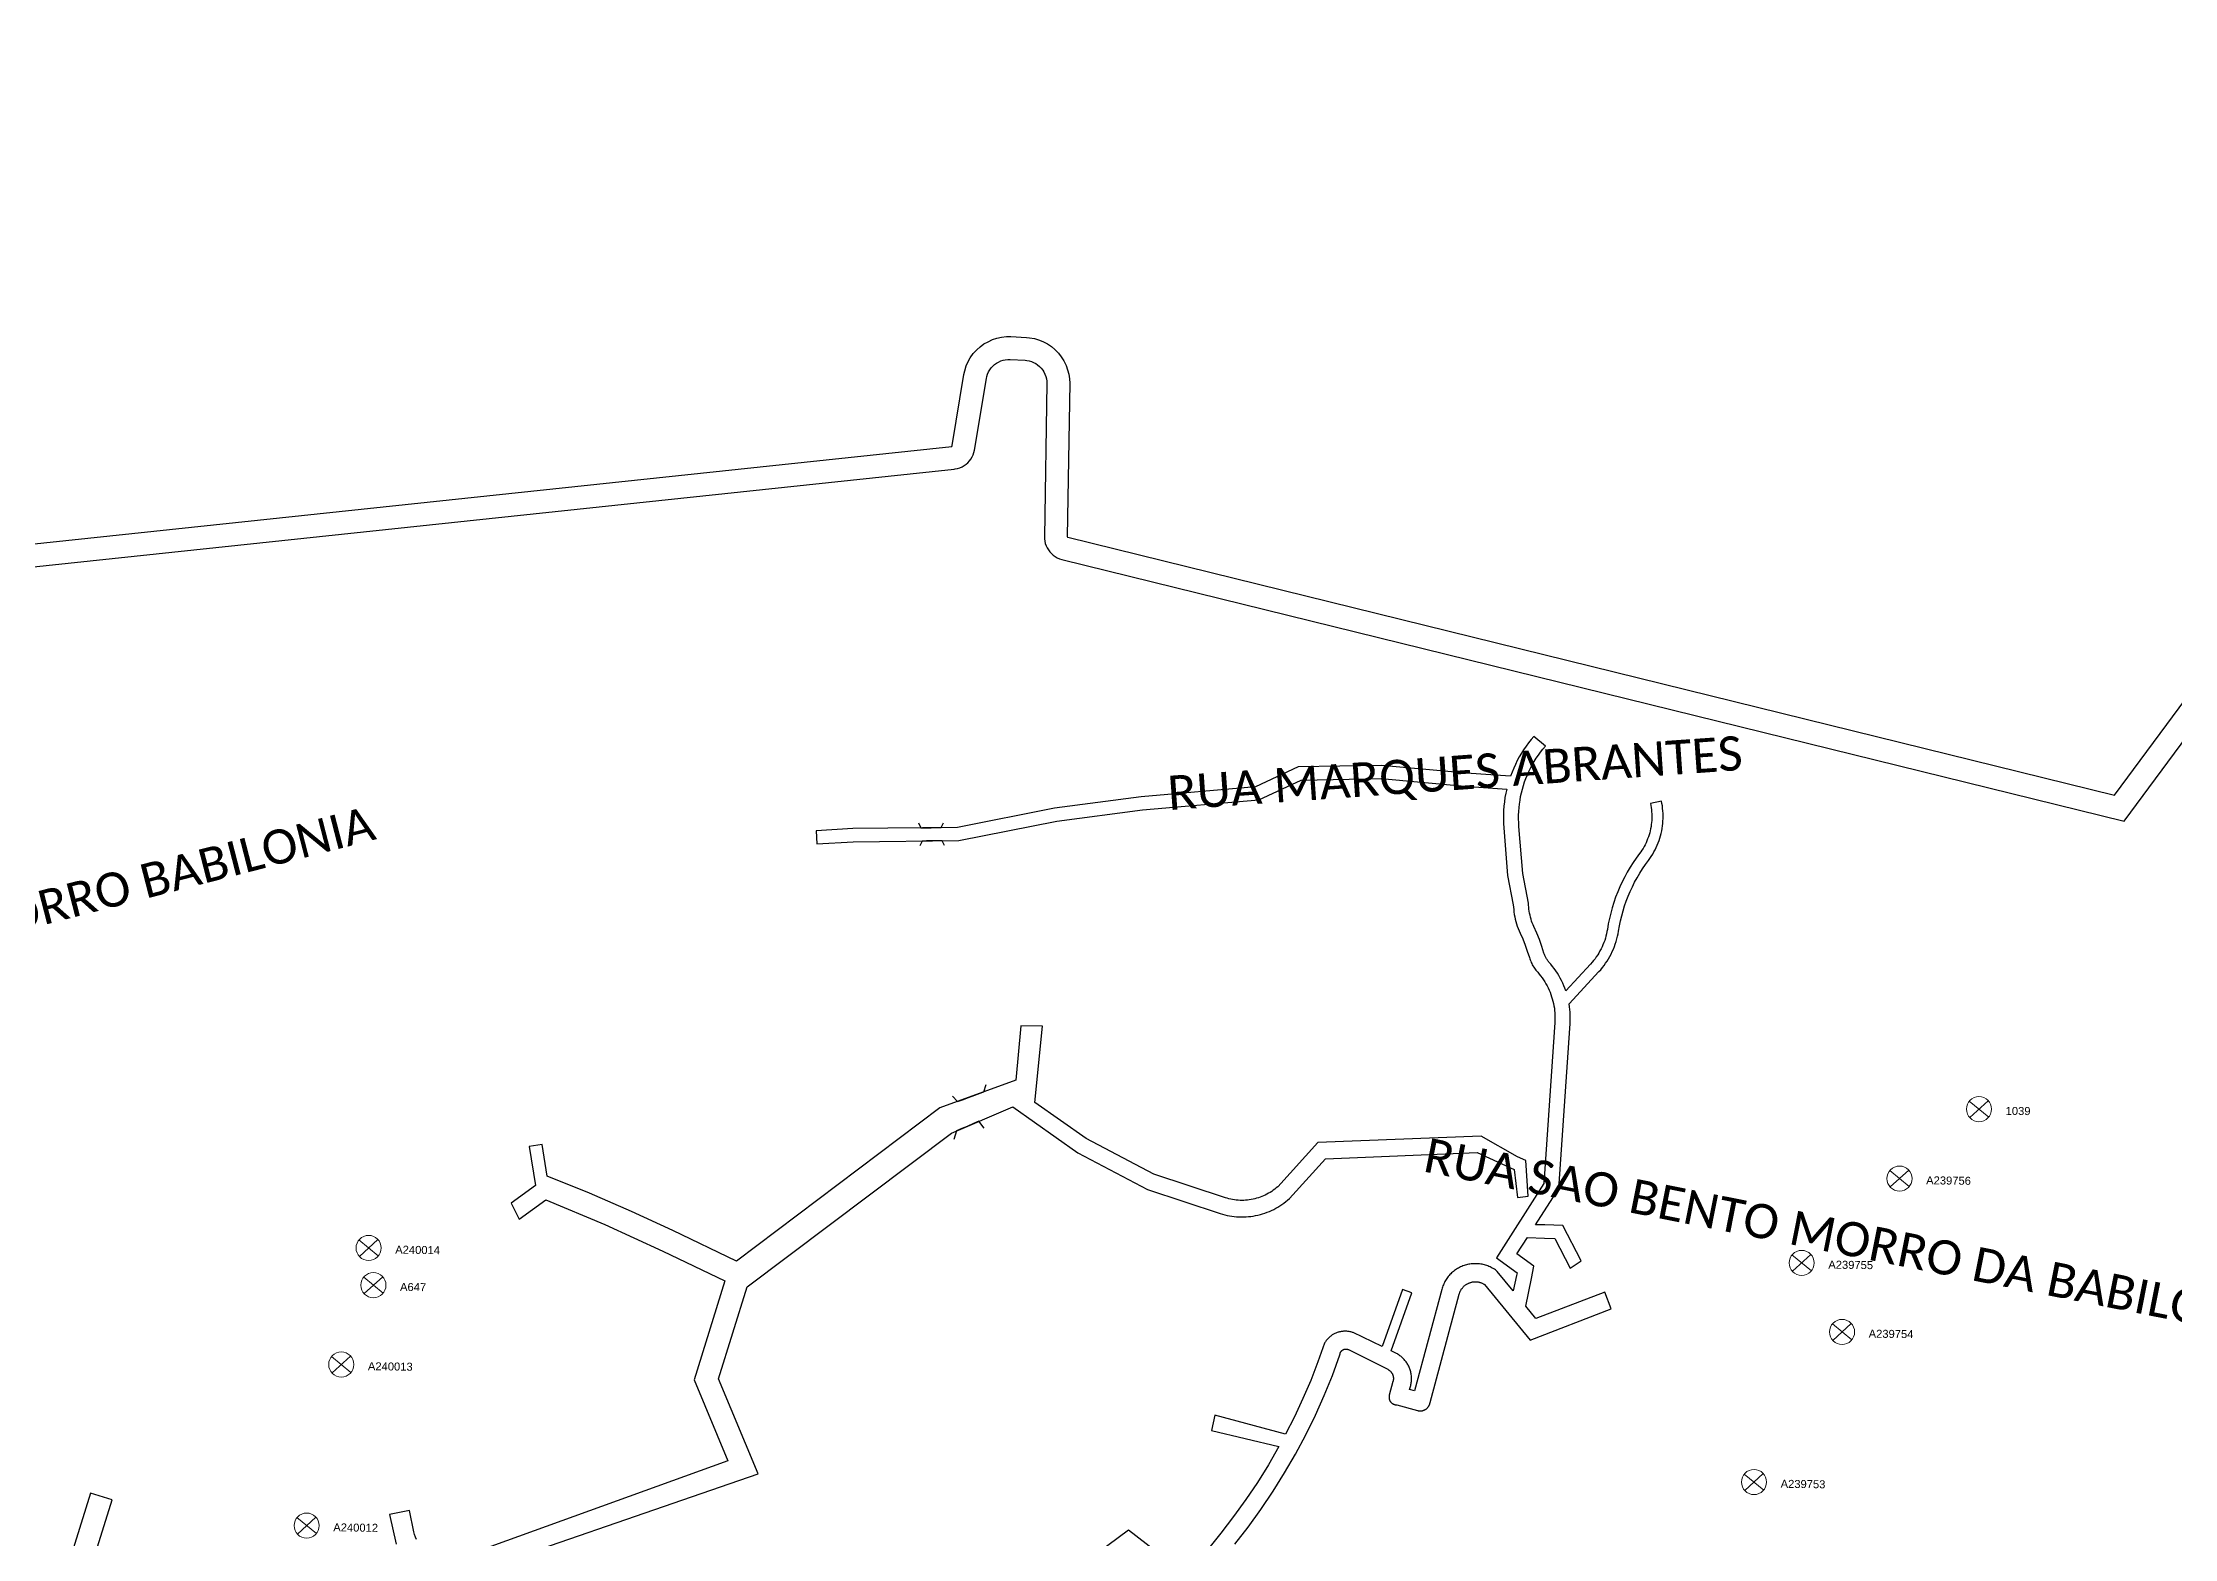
# Model space of a CAD drawing. Header units: millimetres. Extents: x 676447 to 689606, y 7455628 to 7463967.
# Drawn here: x 687557.6 to 687744.1, y 7459813.6 to 7459944.5 of the extents above; entities that cross this region are included whole.
import ezdxf

# ---------------------------------------------------------------- set-up
doc = ezdxf.new("R2010")
doc.units = ezdxf.units.MM
doc.header["$LTSCALE"] = 0.1
doc.header["$MEASUREMENT"] = 0
doc.linetypes.add('PHANTOM2', pattern=[1.25, 0.625, -0.125, 0.125, -0.125, 0.125, -0.125])
doc.layers.add('10.4-Postes', color=1, linetype='Continuous', lineweight=0)
for name, color, linetype in [('LEGENDAS_INFRAESTRUTURAS', 7, 'Continuous'), ('MUB_MEIOFIO', 7, 'Continuous'), ('MUB_OBRA_ARTE', 7, 'Continuous'), ('MUB_QUADRAS', 7, 'Continuous'), ('MUB_SEGMENTO', 7, 'Continuous'), ('NOS_DE_INFRAESTRUTURA', 7, 'Continuous')]:
    doc.layers.add(name, color=color, linetype=linetype)
doc.styles.add('Legend', font='calibri.ttf')
doc.styles.get("Standard").update_dxf_attribs({"font": 'arial.ttf'})

# ---------------------------------------------------------------- blocks, each defined once
blk = doc.blocks.new('PTPT')
at = {"layer": '10.4-Postes', "color": 1, "linetype": 'PHANTOM2'}
for points in [[(-0.0000079, 0.0000104), (0.0000075, -0.000002)], [(0.000007, 0.0000109), (-0.0000074, -0.0000025)]]:
    blk.add_lwpolyline(points, dxfattribs=at)
at = {"layer": '10.4-Postes', "color": 1}
blk.add_circle((-0.0000002, 0.0000042), 0.00000987, dxfattribs=at)

msp = doc.modelspace()

# ---------------------------------------------------------------- linework, layer by layer
at = {"layer": 'MUB_MEIOFIO', "linetype": 'Continuous'}
msp.add_lwpolyline([(687537.64, 7459898.58), (687637.14, 7459909.14), (687637.15, 7459909.14), (687637.17, 7459909.21), (687638.21, 7459915.44), (687638.28, 7459915.76), (687638.4, 7459916.18), (687638.59, 7459916.57), (687638.77, 7459916.9), (687639.03, 7459917.27), (687639.33, 7459917.59), (687639.62, 7459917.84), (687639.96, 7459918.1), (687640.32, 7459918.3), (687640.71, 7459918.48), (687641.1, 7459918.6), (687641.49, 7459918.7), (687641.94, 7459918.74), (687642.3, 7459918.74), (687643.68, 7459918.67), (687643.96, 7459918.65), (687644.38, 7459918.57), (687644.74, 7459918.46), (687645.11, 7459918.32), (687645.53, 7459918.1), (687645.87, 7459917.87), (687646.16, 7459917.63), (687646.48, 7459917.31), (687646.73, 7459916.97), (687646.96, 7459916.63), (687647.15, 7459916.22), (687647.28, 7459915.84), (687647.38, 7459915.45), (687647.44, 7459915.04), (687647.46, 7459914.67), (687647.25, 7459901.26), (687647.25, 7459901.25), (687647.26, 7459901.2), (687647.3, 7459901.18), (687738.87, 7459878.61), (687787.62, 7459944.47)], dxfattribs=at)
at = {"layer": 'MUB_OBRA_ARTE', "linetype": 'Continuous'}
for points in [[(687634.24, 7459876.2), (687634.45, 7459875.75), (687634.94, 7459875.76), (687635.34, 7459875.76), (687635.9, 7459875.77), (687636.23, 7459875.77), (687636.42, 7459876.18)], [(687636.52, 7459874.2), (687636.31, 7459874.62), (687635.94, 7459874.62), (687635.56, 7459874.63), (687635.23, 7459874.61), (687634.93, 7459874.61), (687634.57, 7459874.6), (687634.34, 7459874.18)], [(687637.22, 7459852.27), (687637.64, 7459851.8), (687638.08, 7459851.96), (687638.62, 7459852.14), (687639.15, 7459852.35), (687639.62, 7459852.52), (687639.95, 7459852.64), (687640.16, 7459853.3)], [(687639.98, 7459849.47), (687639.51, 7459850.07), (687639.04, 7459849.87), (687638.48, 7459849.61), (687638.02, 7459849.43), (687637.55, 7459849.23), (687637.33, 7459848.49)]]:
    msp.add_lwpolyline(points, dxfattribs=at)
at = {"layer": 'MUB_QUADRAS', "linetype": 'Continuous'}
for points in [[(687537.85, 7459896.59), (687637.37, 7459907.15), (687637.45, 7459907.16), (687637.66, 7459907.2), (687637.86, 7459907.26), (687638.05, 7459907.34), (687638.23, 7459907.45), (687638.4, 7459907.57), (687638.56, 7459907.71), (687638.7, 7459907.86), (687638.82, 7459908.03), (687638.93, 7459908.21), (687639.02, 7459908.4), (687639.08, 7459908.6), (687639.13, 7459908.8), (687640.18, 7459915.07), (687640.22, 7459915.26), (687640.28, 7459915.46), (687640.37, 7459915.65), (687640.47, 7459915.83), (687640.59, 7459916), (687640.73, 7459916.15), (687640.89, 7459916.29), (687641.06, 7459916.42), (687641.24, 7459916.52), (687641.43, 7459916.61), (687641.63, 7459916.67), (687641.83, 7459916.72), (687642.04, 7459916.74), (687642.25, 7459916.74), (687643.56, 7459916.67), (687643.7, 7459916.66), (687643.91, 7459916.62), (687644.11, 7459916.56), (687644.3, 7459916.49), (687644.49, 7459916.39), (687644.66, 7459916.27), (687644.82, 7459916.14), (687644.97, 7459915.99), (687645.1, 7459915.82), (687645.21, 7459915.65), (687645.3, 7459915.46), (687645.37, 7459915.26), (687645.42, 7459915.06), (687645.45, 7459914.85), (687645.46, 7459914.64), (687645.25, 7459901.22), (687645.26, 7459901.05), (687645.29, 7459900.84), (687645.33, 7459900.63), (687645.4, 7459900.44), (687645.49, 7459900.25), (687645.6, 7459900.07), (687645.73, 7459899.9), (687645.87, 7459899.75), (687646.03, 7459899.61), (687646.2, 7459899.49), (687646.38, 7459899.39), (687646.58, 7459899.31), (687646.78, 7459899.25), (687739.69, 7459876.35), (687789.22, 7459943.27)], [(687661.92, 7459813.06), (687663.08, 7459814.56), (687664.19, 7459816.11), (687665.26, 7459817.69), (687666.26, 7459819.3), (687667.21, 7459820.95), (687668.11, 7459822.63), (687668.95, 7459824.34), (687669.72, 7459826.07), (687670.44, 7459827.83), (687671.1, 7459829.62), (687671.1, 7459829.64), (687671.1, 7459829.66), (687671.11, 7459829.67), (687671.11, 7459829.69), (687671.11, 7459829.71), (687671.11, 7459829.73), (687671.12, 7459829.74), (687671.12, 7459829.76), (687671.13, 7459829.78), (687671.13, 7459829.8), (687671.14, 7459829.81), (687671.15, 7459829.83), (687671.16, 7459829.85), (687671.16, 7459829.86), (687671.17, 7459829.88), (687671.18, 7459829.9), (687671.19, 7459829.91), (687671.2, 7459829.93), (687671.21, 7459829.94), (687671.22, 7459829.95), (687671.24, 7459829.97), (687671.25, 7459829.98), (687671.26, 7459829.99), (687671.28, 7459830.01), (687671.29, 7459830.02), (687671.3, 7459830.03), (687671.32, 7459830.04), (687671.33, 7459830.05), (687671.35, 7459830.06), (687671.36, 7459830.07), (687671.38, 7459830.08), (687671.4, 7459830.09), (687671.41, 7459830.1), (687671.43, 7459830.1), (687671.45, 7459830.11), (687671.46, 7459830.12), (687671.48, 7459830.12), (687671.5, 7459830.13), (687671.52, 7459830.13), (687671.53, 7459830.13), (687671.55, 7459830.14), (687671.57, 7459830.14), (687671.59, 7459830.14), (687671.61, 7459830.14), (687671.62, 7459830.14), (687671.64, 7459830.14), (687671.66, 7459830.14), (687671.68, 7459830.14), (687671.7, 7459830.14), (687671.72, 7459830.13), (687671.73, 7459830.13), (687671.75, 7459830.13), (687671.77, 7459830.12), (687671.79, 7459830.12), (687671.8, 7459830.11), (687671.82, 7459830.1), (687671.84, 7459830.1), (687675.28, 7459828.37), (687675.31, 7459828.35), (687675.33, 7459828.34), (687675.36, 7459828.32), (687675.39, 7459828.3), (687675.41, 7459828.29), (687675.44, 7459828.27), (687675.46, 7459828.25), (687675.48, 7459828.23), (687675.51, 7459828.21), (687675.53, 7459828.19), (687675.55, 7459828.16), (687675.57, 7459828.14), (687675.59, 7459828.12), (687675.61, 7459828.09), (687675.62, 7459828.07), (687675.64, 7459828.04), (687675.66, 7459828.01), (687675.67, 7459827.99), (687675.69, 7459827.96), (687675.7, 7459827.93), (687675.71, 7459827.9), (687675.72, 7459827.88), (687675.73, 7459827.85), (687675.74, 7459827.82), (687675.75, 7459827.79), (687675.76, 7459827.76), (687675.77, 7459827.73), (687675.77, 7459827.7), (687675.77, 7459827.67), (687675.78, 7459827.64), (687675.78, 7459827.6), (687675.78, 7459827.57), (687675.78, 7459827.54), (687675.78, 7459827.51), (687675.78, 7459827.48), (687675.77, 7459827.45), (687675.77, 7459827.42), (687675.76, 7459827.39), (687675.76, 7459827.36), (687675.75, 7459827.33), (687675.74, 7459827.3), (687675.42, 7459826.1), (687675.41, 7459826.07), (687675.41, 7459826.05), (687675.4, 7459826.03), (687675.4, 7459826.01), (687675.4, 7459825.98), (687675.4, 7459825.96), (687675.4, 7459825.94), (687675.4, 7459825.91), (687675.4, 7459825.89), (687675.4, 7459825.87), (687675.4, 7459825.84), (687675.4, 7459825.82), (687675.41, 7459825.8), (687675.41, 7459825.78), (687675.42, 7459825.75), (687675.42, 7459825.73), (687675.43, 7459825.71), (687675.44, 7459825.69), (687675.45, 7459825.67), (687675.46, 7459825.65), (687675.47, 7459825.62), (687675.48, 7459825.6), (687675.49, 7459825.58), (687675.5, 7459825.56), (687675.51, 7459825.55), (687675.53, 7459825.53), (687675.54, 7459825.51), (687675.56, 7459825.49), (687675.57, 7459825.47), (687675.59, 7459825.46), (687675.61, 7459825.44), (687675.62, 7459825.43), (687675.64, 7459825.41), (687675.66, 7459825.4), (687675.68, 7459825.38), (687675.7, 7459825.37), (687675.72, 7459825.36), (687675.74, 7459825.35), (687675.76, 7459825.33), (687675.78, 7459825.32), (687675.8, 7459825.32), (687675.82, 7459825.31), (687675.84, 7459825.3), (687675.86, 7459825.29), (687675.88, 7459825.28), (687675.91, 7459825.28), (687675.93, 7459825.27), (687675.95, 7459825.27), (687675.97, 7459825.27), (687676, 7459825.26), (687676.02, 7459825.26), (687676.04, 7459825.26), (687676.07, 7459825.26), (687677.88, 7459824.75), (687677.91, 7459824.75), (687677.94, 7459824.74), (687677.97, 7459824.73), (687678, 7459824.73), (687678.03, 7459824.73), (687678.06, 7459824.72), (687678.09, 7459824.72), (687678.12, 7459824.72), (687678.15, 7459824.72), (687678.18, 7459824.72), (687678.21, 7459824.73), (687678.25, 7459824.73), (687678.28, 7459824.74), (687678.31, 7459824.74), (687678.34, 7459824.75), (687678.37, 7459824.76), (687678.39, 7459824.77), (687678.42, 7459824.78), (687678.45, 7459824.79), (687678.48, 7459824.8), (687678.51, 7459824.81), (687678.54, 7459824.83), (687678.56, 7459824.84), (687678.59, 7459824.86), (687678.61, 7459824.87), (687678.64, 7459824.89), (687678.66, 7459824.91), (687678.69, 7459824.93), (687678.71, 7459824.95), (687678.73, 7459824.97), (687678.76, 7459824.99), (687678.78, 7459825.01), (687678.8, 7459825.04), (687678.82, 7459825.06), (687678.83, 7459825.09), (687678.85, 7459825.11), (687678.87, 7459825.14), (687678.89, 7459825.16), (687678.9, 7459825.19), (687678.91, 7459825.22), (687678.93, 7459825.24), (687678.94, 7459825.27), (687678.95, 7459825.3), (687678.96, 7459825.33), (687678.97, 7459825.36), (687678.98, 7459825.39), (687678.99, 7459825.42), (687678.99, 7459825.45), (687681.54, 7459834.95), (687681.55, 7459834.99), (687681.57, 7459835.04), (687681.59, 7459835.09), (687681.6, 7459835.14), (687681.62, 7459835.18), (687681.65, 7459835.23), (687681.67, 7459835.27), (687681.69, 7459835.32), (687681.72, 7459835.36), (687681.75, 7459835.4), (687681.78, 7459835.44), (687681.81, 7459835.48), (687681.84, 7459835.52), (687681.88, 7459835.56), (687681.91, 7459835.6), (687681.95, 7459835.63), (687681.98, 7459835.66), (687682.02, 7459835.7), (687682.06, 7459835.73), (687682.1, 7459835.76), (687682.14, 7459835.79), (687682.19, 7459835.81), (687682.23, 7459835.84), (687682.27, 7459835.86), (687682.32, 7459835.89), (687682.37, 7459835.91), (687682.41, 7459835.93), (687682.46, 7459835.94), (687682.51, 7459835.96), (687682.56, 7459835.97), (687682.6, 7459835.99), (687682.65, 7459836), (687682.7, 7459836.01), (687682.75, 7459836.01), (687682.8, 7459836.02), (687682.85, 7459836.02), (687682.9, 7459836.03), (687682.95, 7459836.03), (687683, 7459836.03), (687683.05, 7459836.02), (687683.1, 7459836.02), (687683.15, 7459836.01), (687683.2, 7459836.01), (687683.25, 7459836), (687683.3, 7459835.98), (687683.35, 7459835.97), (687683.4, 7459835.96), (687683.45, 7459835.94), (687683.49, 7459835.92), (687683.54, 7459835.9), (687683.59, 7459835.88), (687683.63, 7459835.86), (687683.68, 7459835.83), (687683.72, 7459835.81), (687683.76, 7459835.78), (687687.74, 7459830.92), (687694.84, 7459833.65), (687694.27, 7459835.13), (687688.24, 7459832.81), (687687.36, 7459833.89), (687687.87, 7459836.32), (687688.05, 7459837.39), (687686.59, 7459838.46), (687687.5, 7459839.89), (687689.01, 7459839.85), (687689.89, 7459839.82), (687691.24, 7459837.21), (687692.19, 7459837.87), (687690.61, 7459840.95), (687689.04, 7459841), (687688.22, 7459841.02), (687690.24, 7459844.2), (687691.23, 7459858.64), (687691.25, 7459858.88), (687691.25, 7459859.13), (687691.25, 7459859.37), (687691.23, 7459859.62), (687691.21, 7459859.86), (687691.19, 7459860.1), (687691.15, 7459860.34), (687693.75, 7459863.17), (687693.91, 7459863.34), (687694.06, 7459863.52), (687694.21, 7459863.71), (687694.34, 7459863.9), (687694.47, 7459864.1), (687694.6, 7459864.3), (687694.71, 7459864.5), (687694.82, 7459864.71), (687694.93, 7459864.92), (687695.02, 7459865.14), (687695.11, 7459865.36), (687695.19, 7459865.58), (687695.26, 7459865.8), (687695.33, 7459866.03), (687695.38, 7459866.26), (687695.43, 7459866.49), (687695.47, 7459866.72), (687695.55, 7459867.17), (687695.64, 7459867.61), (687695.75, 7459868.05), (687695.87, 7459868.49), (687696, 7459868.92), (687696.15, 7459869.35), (687696.31, 7459869.77), (687696.49, 7459870.18), (687696.68, 7459870.59), (687696.88, 7459871), (687697.1, 7459871.39), (687697.33, 7459871.78), (687697.57, 7459872.17), (687697.82, 7459872.54), (687698.09, 7459872.91), (687698.22, 7459873.08), (687698.34, 7459873.26), (687698.46, 7459873.45), (687698.57, 7459873.64), (687698.67, 7459873.83), (687698.77, 7459874.03), (687698.86, 7459874.23), (687698.94, 7459874.43), (687699.02, 7459874.64), (687699.09, 7459874.85), (687699.15, 7459875.06), (687699.2, 7459875.27), (687699.25, 7459875.48), (687699.29, 7459875.7), (687699.32, 7459875.92), (687699.35, 7459876.13), (687699.36, 7459876.35), (687699.37, 7459876.57), (687699.37, 7459876.79), (687699.37, 7459877.01), (687699.36, 7459877.23), (687699.33, 7459877.45), (687699.31, 7459877.67), (687699.27, 7459877.88), (687699.23, 7459878.1), (687698.26, 7459877.89), (687698.3, 7459877.7), (687698.33, 7459877.52), (687698.36, 7459877.34), (687698.37, 7459877.15), (687698.38, 7459876.97), (687698.39, 7459876.78), (687698.39, 7459876.6), (687698.38, 7459876.41), (687698.37, 7459876.23), (687698.34, 7459876.04), (687698.32, 7459875.86), (687698.28, 7459875.68), (687698.24, 7459875.5), (687698.2, 7459875.32), (687698.15, 7459875.14), (687698.09, 7459874.96), (687698.02, 7459874.79), (687697.95, 7459874.62), (687697.88, 7459874.45), (687697.8, 7459874.28), (687697.71, 7459874.12), (687697.62, 7459873.96), (687697.52, 7459873.8), (687697.41, 7459873.65), (687697.3, 7459873.5), (687697.02, 7459873.11), (687696.75, 7459872.71), (687696.49, 7459872.3), (687696.24, 7459871.88), (687696.01, 7459871.46), (687695.79, 7459871.02), (687695.59, 7459870.58), (687695.4, 7459870.14), (687695.22, 7459869.68), (687695.06, 7459869.23), (687694.92, 7459868.76), (687694.79, 7459868.3), (687694.68, 7459867.83), (687694.58, 7459867.35), (687694.5, 7459866.87), (687694.46, 7459866.68), (687694.42, 7459866.48), (687694.37, 7459866.28), (687694.32, 7459866.09), (687694.26, 7459865.9), (687694.19, 7459865.71), (687694.11, 7459865.52), (687694.03, 7459865.34), (687693.94, 7459865.16), (687693.85, 7459864.98), (687693.75, 7459864.8), (687693.65, 7459864.63), (687693.53, 7459864.46), (687693.42, 7459864.3), (687693.29, 7459864.14), (687693.16, 7459863.99), (687693.03, 7459863.83), (687690.86, 7459861.49), (687690.78, 7459861.72), (687690.69, 7459861.94), (687690.59, 7459862.17), (687690.49, 7459862.39), (687690.37, 7459862.6), (687690.25, 7459862.82), (687690.13, 7459863.03), (687689.99, 7459863.23), (687689.85, 7459863.43), (687689.71, 7459863.63), (687689.55, 7459863.82), (687689.39, 7459864), (687689.35, 7459864.05), (687689.3, 7459864.11), (687689.26, 7459864.16), (687689.22, 7459864.22), (687689.18, 7459864.28), (687689.14, 7459864.34), (687689.11, 7459864.4), (687689.08, 7459864.46), (687689.05, 7459864.53), (687689.02, 7459864.59), (687688.99, 7459864.66), (687688.97, 7459864.72), (687688.95, 7459864.79), (687688.76, 7459865.38), (687688.55, 7459865.97), (687688.32, 7459866.54), (687688.07, 7459867.11), (687688, 7459867.27), (687687.93, 7459867.44), (687687.87, 7459867.6), (687687.82, 7459867.77), (687687.77, 7459867.94), (687687.73, 7459868.12), (687687.69, 7459868.29), (687687.66, 7459868.46), (687687.64, 7459868.64), (687687.62, 7459868.82), (687687.61, 7459868.99), (687687.6, 7459869.17), (687687.1, 7459871.77), (687686.76, 7459875.87), (687686.74, 7459876.2), (687686.73, 7459876.53), (687686.73, 7459876.86), (687686.75, 7459877.19), (687686.77, 7459877.52), (687686.81, 7459877.84), (687686.86, 7459878.17), (687686.91, 7459878.5), (687686.98, 7459878.82), (687687.07, 7459879.14), (687687.16, 7459879.45), (687687.26, 7459879.77), (687687.37, 7459880.08), (687687.5, 7459880.38), (687687.63, 7459880.68), (687687.78, 7459880.98), (687687.93, 7459881.27), (687688.1, 7459881.56), (687688.28, 7459881.84), (687688.46, 7459882.11), (687688.66, 7459882.38), (687688.86, 7459882.63), (687689.07, 7459882.89), (687688.06, 7459883.76), (687687.83, 7459883.48), (687687.6, 7459883.19), (687687.38, 7459882.89), (687687.17, 7459882.59), (687686.98, 7459882.28), (687686.79, 7459881.96), (687686.61, 7459881.64), (687686.45, 7459881.31), (687686.3, 7459880.97), (687686.16, 7459880.63), (687686.03, 7459880.28), (687682.13, 7459880.54), (687674.75, 7459881.21), (687667.45, 7459881.08), (687663.71, 7459879.35), (687653.72, 7459878.48), (687646.14, 7459877.47), (687637.65, 7459875.79), (687628.48, 7459875.69), (687625.28, 7459875.49), (687625.35, 7459874.34), (687628.52, 7459874.54), (687637.76, 7459874.64), (687646.33, 7459876.33), (687653.84, 7459877.33), (687664.01, 7459878.21), (687667.71, 7459879.93), (687674.71, 7459880.06), (687682.04, 7459879.39), (687685.69, 7459879.15), (687685.61, 7459878.78), (687685.54, 7459878.4), (687685.49, 7459878.03), (687685.44, 7459877.65), (687685.42, 7459877.27), (687685.4, 7459876.9), (687685.4, 7459876.52), (687685.41, 7459876.14), (687685.43, 7459875.76), (687685.77, 7459871.59), (687686.27, 7459869.03), (687686.28, 7459868.82), (687686.3, 7459868.6), (687686.32, 7459868.39), (687686.35, 7459868.18), (687686.39, 7459867.97), (687686.44, 7459867.76), (687686.49, 7459867.55), (687686.55, 7459867.35), (687686.62, 7459867.14), (687686.69, 7459866.94), (687686.77, 7459866.75), (687686.86, 7459866.55), (687687.09, 7459866.03), (687687.3, 7459865.49), (687687.49, 7459864.95), (687687.67, 7459864.41), (687687.7, 7459864.3), (687687.74, 7459864.19), (687687.79, 7459864.08), (687687.83, 7459863.97), (687687.88, 7459863.87), (687687.93, 7459863.77), (687687.99, 7459863.67), (687688.05, 7459863.57), (687688.11, 7459863.47), (687688.18, 7459863.38), (687688.25, 7459863.29), (687688.32, 7459863.2), (687688.4, 7459863.11), (687688.53, 7459862.95), (687688.66, 7459862.79), (687688.79, 7459862.63), (687688.9, 7459862.46), (687689.02, 7459862.28), (687689.12, 7459862.11), (687689.22, 7459861.92), (687689.32, 7459861.74), (687689.4, 7459861.55), (687689.48, 7459861.36), (687689.56, 7459861.17), (687689.62, 7459860.97), (687689.68, 7459860.78), (687689.74, 7459860.58), (687689.78, 7459860.38), (687689.82, 7459860.17), (687689.86, 7459859.97), (687689.88, 7459859.76), (687689.9, 7459859.56), (687689.91, 7459859.35), (687689.91, 7459859.15), (687689.91, 7459858.94), (687689.9, 7459858.73), (687688.93, 7459844.63), (687684.8, 7459838.13), (687686.6, 7459836.8), (687686.56, 7459836.57), (687686.27, 7459835.22), (687684.87, 7459836.93), (687684.78, 7459837), (687684.7, 7459837.06), (687684.61, 7459837.12), (687684.52, 7459837.18), (687684.43, 7459837.23), (687684.33, 7459837.28), (687684.24, 7459837.33), (687684.14, 7459837.37), (687684.04, 7459837.41), (687683.94, 7459837.45), (687683.84, 7459837.48), (687683.74, 7459837.51), (687683.64, 7459837.53), (687683.53, 7459837.56), (687683.43, 7459837.57), (687683.32, 7459837.59), (687683.22, 7459837.6), (687683.11, 7459837.61), (687683, 7459837.61), (687682.9, 7459837.61), (687682.79, 7459837.61), (687682.68, 7459837.6), (687682.58, 7459837.59), (687682.47, 7459837.58), (687682.37, 7459837.56), (687682.27, 7459837.53), (687682.16, 7459837.51), (687682.06, 7459837.48), (687681.96, 7459837.45), (687681.86, 7459837.41), (687681.76, 7459837.37), (687681.66, 7459837.33), (687681.57, 7459837.28), (687681.47, 7459837.23), (687681.38, 7459837.18), (687681.29, 7459837.12), (687681.2, 7459837.06), (687681.12, 7459837), (687681.03, 7459836.93), (687680.95, 7459836.87), (687680.87, 7459836.8), (687680.8, 7459836.72), (687680.72, 7459836.65), (687680.65, 7459836.57), (687680.58, 7459836.48), (687680.52, 7459836.4), (687680.46, 7459836.32), (687680.4, 7459836.23), (687680.34, 7459836.14), (687680.29, 7459836.04), (687680.24, 7459835.95), (687680.19, 7459835.86), (687680.15, 7459835.76), (687680.11, 7459835.66), (687680.07, 7459835.56), (687680.04, 7459835.46), (687680.01, 7459835.36), (687677.62, 7459826.47), (687677.19, 7459826.59), (687677.27, 7459826.87), (687677.29, 7459826.95), (687677.31, 7459827.04), (687677.33, 7459827.12), (687677.34, 7459827.21), (687677.35, 7459827.29), (687677.36, 7459827.38), (687677.36, 7459827.47), (687677.37, 7459827.55), (687677.36, 7459827.64), (687677.36, 7459827.73), (687677.35, 7459827.81), (687677.34, 7459827.9), (687677.33, 7459827.98), (687677.31, 7459828.07), (687677.29, 7459828.15), (687677.27, 7459828.24), (687677.25, 7459828.32), (687677.22, 7459828.4), (687677.19, 7459828.48), (687677.15, 7459828.56), (687677.12, 7459828.64), (687677.08, 7459828.72), (687677.04, 7459828.79), (687676.99, 7459828.87), (687676.95, 7459828.94), (687676.9, 7459829.01), (687676.84, 7459829.08), (687676.79, 7459829.15), (687676.73, 7459829.22), (687676.67, 7459829.28), (687676.61, 7459829.34), (687676.55, 7459829.4), (687676.48, 7459829.46), (687676.42, 7459829.51), (687676.35, 7459829.56), (687676.28, 7459829.61), (687676.21, 7459829.66), (687676.13, 7459829.71), (687676.06, 7459829.75), (687675.98, 7459829.79), (687675.57, 7459829.99), (687677.4, 7459835.07), (687676.58, 7459835.36), (687674.8, 7459830.35), (687672.26, 7459831.58), (687672.19, 7459831.6), (687672.13, 7459831.62), (687672.06, 7459831.64), (687671.99, 7459831.66), (687671.92, 7459831.67), (687671.85, 7459831.68), (687671.78, 7459831.69), (687671.71, 7459831.7), (687671.64, 7459831.7), (687671.57, 7459831.7), (687671.49, 7459831.7), (687671.42, 7459831.7), (687671.35, 7459831.69), (687671.28, 7459831.69), (687671.21, 7459831.68), (687671.14, 7459831.66), (687671.07, 7459831.65), (687671, 7459831.63), (687670.94, 7459831.61), (687670.87, 7459831.59), (687670.8, 7459831.56), (687670.74, 7459831.53), (687670.67, 7459831.51), (687670.61, 7459831.47), (687670.55, 7459831.44), (687670.48, 7459831.4), (687670.42, 7459831.37), (687670.37, 7459831.33), (687670.31, 7459831.28), (687670.25, 7459831.24), (687670.2, 7459831.19), (687670.15, 7459831.15), (687670.1, 7459831.1), (687670.05, 7459831.04), (687670, 7459830.99), (687669.95, 7459830.94), (687669.91, 7459830.88), (687669.87, 7459830.82), (687669.83, 7459830.76), (687669.79, 7459830.7), (687669.76, 7459830.64), (687669.18, 7459829.01), (687668.55, 7459827.39), (687667.86, 7459825.8), (687667.13, 7459824.22), (687666.34, 7459822.68), (687660.15, 7459824.36), (687659.86, 7459823.01), (687665.76, 7459821.6), (687664.85, 7459820.02), (687663.88, 7459818.47), (687662.86, 7459816.96), (687661.79, 7459815.48), (687660.67, 7459814.04), (687657.78, 7459810.37)], [(687591.31, 7459809.25), (687620.21, 7459819.21), (687616.74, 7459827.54), (687619.24, 7459835.58), (687637.11, 7459849.04), (687642.49, 7459851.34), (687648.16, 7459847.32), (687654.26, 7459844.1), (687660.62, 7459842.01), (687660.82, 7459841.95), (687661.03, 7459841.89), (687661.23, 7459841.84), (687661.44, 7459841.8), (687661.64, 7459841.77), (687661.85, 7459841.74), (687662.06, 7459841.72), (687662.27, 7459841.71), (687662.48, 7459841.7), (687662.69, 7459841.7), (687662.9, 7459841.71), (687663.11, 7459841.73), (687663.31, 7459841.75), (687663.52, 7459841.78), (687663.73, 7459841.82), (687663.93, 7459841.86), (687664.14, 7459841.91), (687664.34, 7459841.97), (687664.54, 7459842.04), (687664.73, 7459842.11), (687664.93, 7459842.19), (687665.12, 7459842.27), (687665.31, 7459842.36), (687665.49, 7459842.46), (687665.67, 7459842.57), (687665.85, 7459842.68), (687666.03, 7459842.79), (687666.2, 7459842.92), (687666.36, 7459843.04), (687666.52, 7459843.18), (687666.68, 7459843.32), (687669.84, 7459846.78), (687683.1, 7459847.34), (687686.35, 7459845.85), (687686.63, 7459843.4), (687687.58, 7459843.53), (687687.35, 7459846.65), (687686.64, 7459846.97), (687683.47, 7459848.76), (687669.17, 7459848.21), (687665.66, 7459844.34), (687665.53, 7459844.24), (687665.4, 7459844.13), (687665.27, 7459844.04), (687665.14, 7459843.94), (687665, 7459843.85), (687664.86, 7459843.77), (687664.72, 7459843.69), (687664.57, 7459843.62), (687664.43, 7459843.55), (687664.28, 7459843.48), (687664.12, 7459843.43), (687663.97, 7459843.37), (687663.81, 7459843.33), (687663.65, 7459843.28), (687663.5, 7459843.25), (687663.33, 7459843.22), (687663.17, 7459843.19), (687663.01, 7459843.17), (687662.85, 7459843.16), (687662.69, 7459843.15), (687662.52, 7459843.15), (687662.36, 7459843.15), (687662.2, 7459843.16), (687662.03, 7459843.18), (687661.87, 7459843.2), (687661.71, 7459843.22), (687661.55, 7459843.25), (687661.39, 7459843.29), (687661.23, 7459843.33), (687661.08, 7459843.38), (687654.83, 7459845.44), (687648.91, 7459848.56), (687644.41, 7459851.72), (687644.41, 7459851.72), (687645.07, 7459858.41), (687643.18, 7459858.44), (687642.76, 7459853.66), (687636.11, 7459851.24), (687618.31, 7459837.84), (687612.74, 7459840.51), (687609.12, 7459842.19), (687605.46, 7459843.78), (687601.76, 7459845.28), (687601.31, 7459848.05), (687600.18, 7459847.87), (687600.74, 7459844.45), (687598.61, 7459842.92), (687599.3, 7459841.51), (687601.64, 7459843.19), (687606.8, 7459841.03), (687611.87, 7459838.71), (687617.3, 7459836.11), (687614.61, 7459827.44), (687617.56, 7459820.36), (687592, 7459811.1)], [(687558.76, 7459801.16), (687563.69, 7459816.94), (687561.82, 7459817.52), (687556.58, 7459800.75)], [(687590.33, 7459813.46), (687590.24, 7459813.68), (687590.16, 7459813.91), (687590.08, 7459814.14), (687589.71, 7459816), (687587.97, 7459815.67), (687588.55, 7459813.06)], [(687656.87, 7459810.98), (687652.61, 7459814.3), (687648.2, 7459811.03)]]:
    msp.add_lwpolyline(points, dxfattribs=at)

# ---------------------------------------------------------------- block references
at = {"layer": 'NOS_DE_INFRAESTRUTURA', "color": 1}
for p, xscale, yscale, zscale, rotation in [((687727.02, 7459850.67), 111319.4907932736, 111319.4907932736, 111319.4907932736, 359.2855573064603), ((687720.07, 7459844.59), 111319.4907932735, 111319.4907932735, 111319.4907932735, 359.2855818114967), ((687586.15, 7459838.52), 111319.4907932736, 111319.4907932736, 111319.4907932736, 359.2860892537652), ((687711.51, 7459837.21), 111319.4907932736, 111319.4907932736, 111319.4907932736, 359.2856120749943), ((687586.57, 7459835.26), 111319.4907932736, 111319.4907932736, 111319.4907932736, 359.2860866500033), ((687715.04, 7459831.17), 111319.4907932736, 111319.4907932736, 111319.4907932736, 359.2855967475836), ((687583.76, 7459828.32), 111319.4907932736, 111319.4907932736, 111319.4907932736, 359.2860951510374), ((687707.34, 7459818.03), 111319.4907932736, 111319.4907932736, 111319.4907932736, 359.2856219212281), ((687580.73, 7459814.22), 111319.4907932736, 111319.4907932736, 111319.4907932736, 359.2861022419571)]:
    msp.add_blockref('PTPT', p, dxfattribs=dict(at, xscale=xscale, yscale=yscale, zscale=zscale, rotation=rotation))

# ---------------------------------------------------------------- texts
at = {"layer": 'LEGENDAS_INFRAESTRUTURAS', "color": 1}
for s, rotation, p in [('1039', 359.2855, (687729.33, 7459850.64)), ('A239756', 359.2856, (687722.38, 7459844.56)), ('A240014', 359.2861, (687588.46, 7459838.49)), ('A239755', 359.2856, (687713.82, 7459837.18)), ('A647', 359.2861, (687588.88, 7459835.23)), ('A239754', 359.2856, (687717.35, 7459831.14)), ('A240013', 359.2861, (687586.07, 7459828.29)), ('A239753', 359.2856, (687709.65, 7459818)), ('A240012', 359.2861, (687583.04, 7459814.19))]:
    msp.add_text(s, height=0.7, rotation=rotation, dxfattribs=at).set_placement(p)
at = {"layer": 'MUB_SEGMENTO', "color": 253, "style": 'Legend'}
for s, rotation, p in [('RUA MARQUES ABRANTES', 4.0186, (687656.13, 7459877.3)), ('RUA SANTA CLARA MORRO BABILONIA', 14.4809, (687515.31, 7459856.29)), ('RUA SAO BENTO MORRO DA BABILONIA', 348.7805, (687678.27, 7459845.7))]:
    msp.add_text(s, height=3, rotation=rotation, dxfattribs=at).set_placement(p)

doc.saveas('drawing.dxf')
